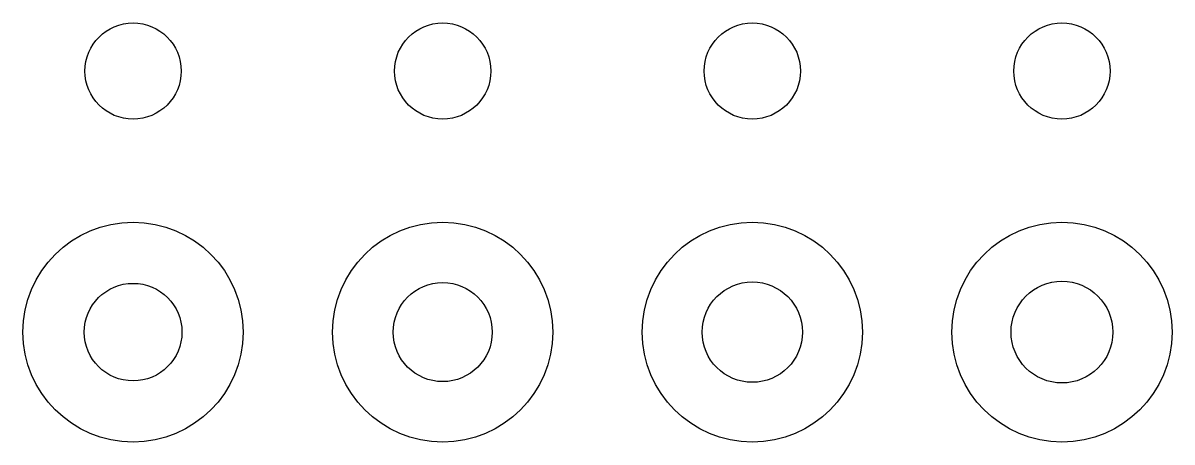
# Model space of a CAD drawing. Header units: millimetres. Extents: x 2 to 169, y 2 to 63.
import ezdxf

# ---------------------------------------------------------------- set-up
doc = ezdxf.new("R2010")
doc.units = ezdxf.units.MM

msp = doc.modelspace()

# ---------------------------------------------------------------- linework, layer by layer
at = {"layer": 'CUT'}
for centre, radius in [((18, 56), 7), ((63, 56), 7), ((108, 56), 7), ((153, 56), 7), ((18, 18), 16), ((63, 18), 16), ((108, 18), 16), ((153, 18), 16), ((18, 18), 7.1), ((63, 18), 7.2), ((108, 18), 7.3), ((153, 18), 7.4)]:
    msp.add_circle(centre, radius, dxfattribs=at)

doc.saveas('drawing.dxf')
